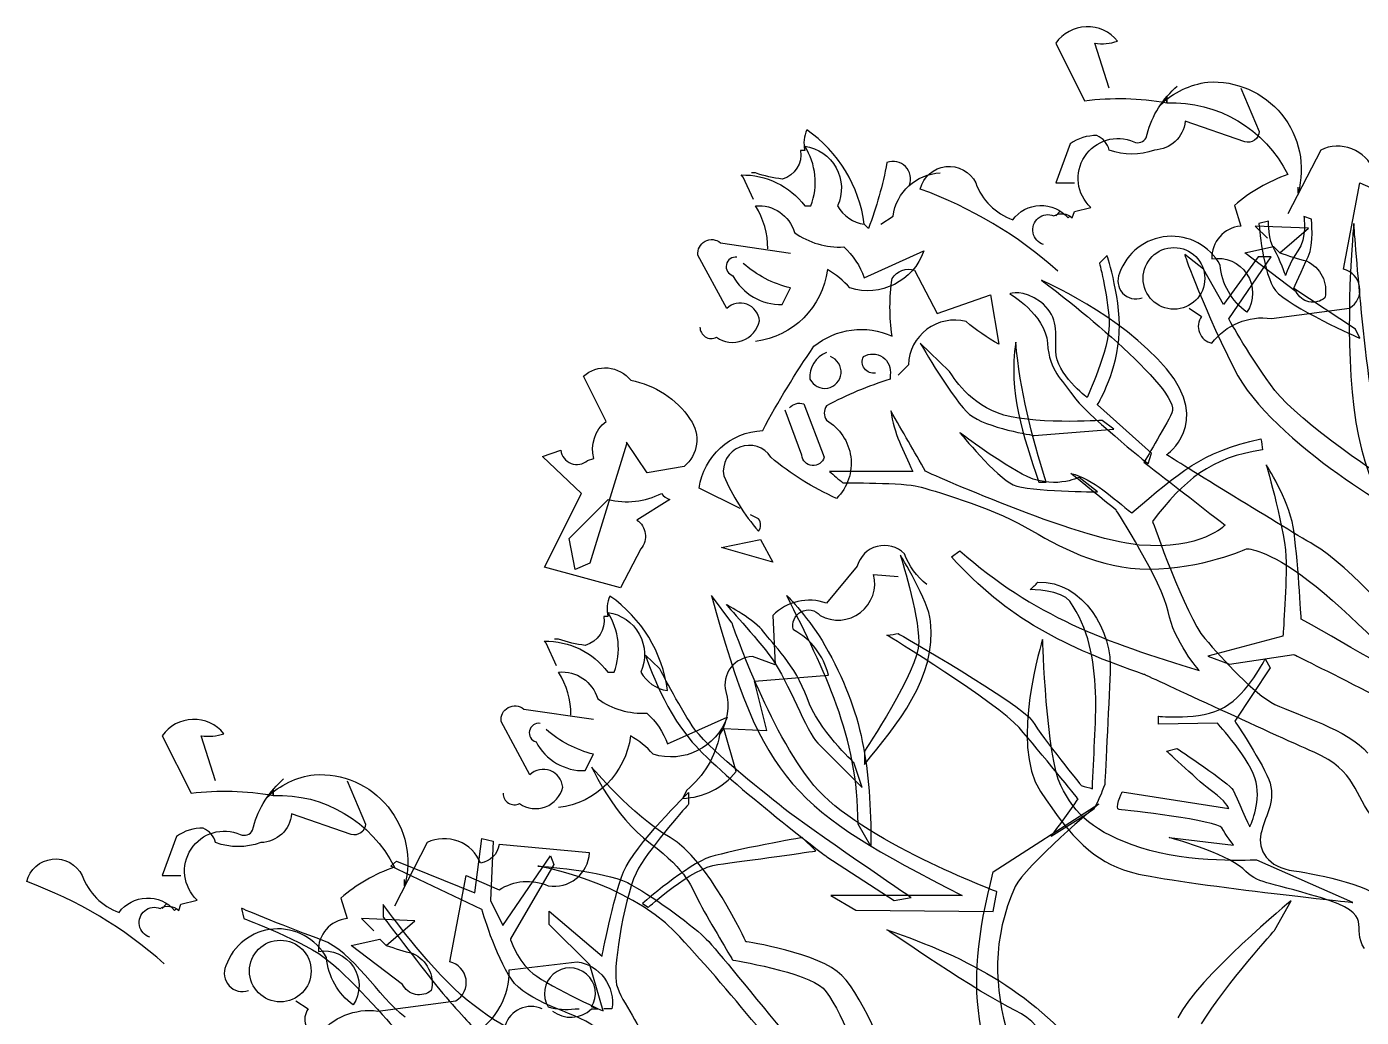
# Model space of a CAD drawing. Header units: millimetres. Extents: x 3633 to 4629, y 3430 to 3787.
# Drawn here: x 4051.614 to 4056.476, y 3714.581 to 3718.188 of the extents above; entities that cross this region are included whole.
import ezdxf

# ---------------------------------------------------------------- set-up
doc = ezdxf.new("R2010")
doc.units = ezdxf.units.MM

# ---------------------------------------------------------------- blocks, each defined once
blk = doc.blocks.new('*U290')
at = {"color": 0}
for points in [[(-212.5, 2140.3), (-228.9, 2191.7, 0.123093), (-203.1, 2194, 0.499542), (-273.3, 2191.7), (-240.6, 2126.2, -0.074951), (-147, 2123.9, -0.294968), (-9.1, 2042.1, 0.096375), (-69.9, 2007), (-62.8, 1983.6, 0.398468), (-95.6, 1946.2, -0.659393), (-55.8, 1885.4, -0.217575), (-86.2, 1939.2, 0.649521), (-200.8, 1929.8, 0.661377), (-175.1, 1901.8)], [(-287.3, 1962.6, -1.044418), (-275.6, 1995.3, -0.323349), (-254.6, 1993), (-252.2, 2000), (-233.5, 2004.6, -0.840088), (-184.4, 2079.5, 0.4142), (-170.4, 2084.1, -0.154678), (-137.7, 2140.3), (-135.3, 2142.6)], [(-147, 2130.9), (-147, 2123.9), (-147, 2130.9), (-154, 2121.6, -0.162277), (-100.3, 2147.3, -0.516235), (2.6, 2021), (2.6, 2028)], [(-62.8, 2140.3), (-41.8, 2091.2, -0.489075), (-58.2, 2079.5), (-126, 2102.9, -0.380188), (-161.1, 2070.1, -0.181808), (-212.5, 2070.1, 0.224854), (-226.5, 2086.5, 0.162277), (-256.9, 2077.1), (-273.3, 2032.7), (-252.2, 2032.7)], [(-617.6, 2013.6), (-629.3, 2039.3), (-631.6, 2041.7, -0.240921), (-559.1, 2006.6), (-552.1, 2006.6, 0.236053), (-559.1, 2074.4, -0.5), (-521.7, 2006.6, 0.236053), (-491.3, 1985.6, 0.211075), (-556.8, 2093.1, 0.162277), (-559.1, 2069.7), (-563.8, 2069.7, -0.383194), (-584.8, 2037, -0.056625), (-615.2, 2044), (-619.9, 2044)], [(-121.3, 1890.1), (-107.3, 1880.7, 0.54657), (-95.6, 1850.3, -0.272095), (-27.8, 1878.4), (61.1, 1890.1, 0.677032), (54.1, 1934.5), (72.8, 2032.7), (110.2, 2016.3, -0.248367), (166.3, 2021, 0.452606), (213.1, 2058.4), (110.2, 2067.8, -0.333328), (89.1, 2046.7, 0.430618), (28.3, 2070.1), (-9.1, 1997.6)], [(-439.9, 2030, 0.651581), (-465.6, 2055.7, -0.045349), (-486.6, 1980.9), (-491.3, 1985.6)], [(-270.9, 1932.2, 0.094757), (-427.6, 2025.7, -0.699951), (-364.5, 2032.7, 0.222214), (-322.4, 1990.6, -0.480621), (-259.3, 1993), (-256.9, 1995.3)], [(-472.6, 1985.6), (-458.6, 1994.9, -0.365204), (-404.8, 2044)], [(-601.2, 1957.5, 0.143021), (-615.2, 2006.6, -0.358047), (-570.8, 1976.2, 0.172546), (-514.7, 1959.8, -0.123093), (-491.3, 1924.8), (-423.5, 1955.2, -0.40274), (-507.7, 1913.1, 0.082748), (-533.4, 1934.1, -0.343094), (-615.2, 1852.3)], [(-678.4, 1868.6, 0.566177), (-659.7, 1857, 0.534058), (-610.6, 1875.7, 0.630219), (-648, 1889.7), (-680.7, 1950.5, -0.679398), (-655, 1964.5), (-575.5, 1952.8)], [(-18.4, 1953.2, 0.021729), (12, 1943.9, -0.356949), (33, 1901.8, -0.482147), (0.3, 1908.8), (-58.2, 1953.2), (-25.4, 1960.2), (-18.4, 1953.2)], [(-636.3, 1948.1, 0.926025), (-641, 1927.1, 0.286789), (-584.8, 1894.4), (-575.5, 1913.1, -0.120178), (-629.3, 1941.1)], [(-632.7, 1662), (-679.5, 1685.4, -0.357925), (-607, 1750.9, -0.02861), (-548.6, 1846.7, -0.284912), (-459.7, 1858.4, -0.072906), (-459.7, 1923.9, -0.350769), (-434, 1933.2), (-408.3, 1884.1), (-347.5, 1905.2), (-338.1, 1849.1, -0.042465), (-375.5, 1874.8, 0.482147), (-441, 1825.7), (-452.7, 1814)], [(-534.5, 1839.7, 0.326447), (-553.2, 1809.3, 1.475342), (-529.9, 1835)], [(-478.4, 1816.3, -0.618027), (-492.4, 1835, -0.649872), (-462, 1814), (-462, 1809.3, 0.048447), (-534.5, 1778.9, 0.291199), (-534.5, 1762.5, -0.493149), (-522.8, 1673.7, -0.073044), (-597.7, 1720.5, 0.819794), (-651.4, 1699.4, 0.07692), (-611.7, 1636.3, 0.333328), (-611.7, 1650.3), (-621, 1655)], [(-761.9, 1735.5), (-804, 1599.9), (-820.4, 1592.9), (-827.4, 1627.9), (-783, 1672.4, 0.182709), (-722.2, 1679.4, 0.162277), (-712.8, 1672.4), (-750.2, 1649, -0.442368), (-745.6, 1616.3), (-768.9, 1571.8), (-855.5, 1595.2), (-813.4, 1679.4), (-857.8, 1721.5), (-836.8, 1728.5, 0.608597), (-806.4, 1716.8), (-799.3, 1719.1, -0.302765), (-785.3, 1761.2), (-811, 1812.7, -0.435272), (-757.3, 1808, -0.199997), (-689.4, 1763.6, -0.39035), (-696.5, 1709.8), (-738.5, 1702.8), (-761.9, 1737.8), (-761.9, 1735.5)], [(-576.6, 1776.6, -0.302765), (-560.2, 1781.2), (-536.9, 1720.5, -0.816528), (-562.6, 1722.8), (-581.3, 1774.2)], [(-420, 1575.5, -0.140045), (-445.7, 1610.6, 0.57489), (-499.5, 1596.5), (-534.5, 1554.4, 0.29335), (-595.3, 1540.4), (-593, 1484.3), (-618.7, 1493.6, 0.477875), (-649.1, 1453.9, -0.21463), (-656.1, 1404.8, -0.178345), (-693.5, 1341.7), (-698.2, 1332.3, 0.217789), (-637.4, 1362.7), (-651.4, 1411.8), (-602.3, 1409.5), (-616.4, 1465.6), (-532.2, 1472.6, 0.213028), (-571.9, 1524, -0.817993), (-541.5, 1540.4, 0.658905), (-480.8, 1587.2), (-452.7, 1584.8)], [(-841.7, 1483), (-853.4, 1508.8), (-855.7, 1511.1, -0.240921), (-783.3, 1476), (-776.2, 1476, 0.236053), (-783.3, 1543.8, -0.5), (-745.8, 1476, 0.236053), (-715.4, 1455, 0.211075), (-780.9, 1562.5, 0.162277), (-783.3, 1539.2), (-787.9, 1539.2, -0.383194), (-809, 1506.4, -0.056625), (-839.4, 1513.4), (-844, 1513.4)], [(-825.3, 1426.9, 0.143021), (-839.4, 1476, -0.358047), (-794.9, 1445.6, 0.172546), (-738.8, 1429.3, -0.123093), (-715.4, 1394.2), (-647.6, 1424.6, -0.40274), (-731.8, 1382.5, 0.082748), (-757.5, 1403.5, -0.343094), (-839.4, 1321.7)], [(-902.5, 1338.1, 0.566177), (-883.8, 1326.4, 0.534058), (-834.7, 1345.1, 0.630219), (-872.1, 1359.1), (-904.8, 1419.9, -0.679398), (-879.1, 1433.9), (-799.6, 1422.3)], [(-1229.9, 1352.1), (-1246.2, 1403.5, 0.123093), (-1220.5, 1405.9, 0.499542), (-1290.6, 1403.5), (-1257.9, 1338.1, -0.074951), (-1164.4, 1335.7, -0.294968), (-1026.4, 1253.9, 0.096375), (-1087.2, 1218.8), (-1080.2, 1195.4, 0.398468), (-1112.9, 1158, -0.659393), (-1073.2, 1097.2, -0.217575), (-1103.6, 1151, 0.649521), (-1218.2, 1141.7, 0.661377), (-1192.4, 1113.6)], [(-860.4, 1417.6, 0.926025), (-865.1, 1396.5, 0.286789), (-809, 1363.8), (-799.6, 1382.5, -0.120178), (-853.4, 1410.6)], [(-1304.7, 1174.4, -1.044418), (-1293, 1207.1, -0.323349), (-1271.9, 1204.8), (-1269.6, 1211.8), (-1250.9, 1216.5, -0.840088), (-1201.8, 1291.3, 0.4142), (-1187.8, 1296, -0.154678), (-1155, 1352.1), (-1152.7, 1354.4)], [(-1164.4, 1342.8), (-1164.4, 1335.7), (-1164.4, 1342.8), (-1171.4, 1333.4, -0.162277), (-1117.6, 1359.1, -0.516235), (-1014.7, 1232.9), (-1014.7, 1239.9)], [(-1080.2, 1352.1), (-1059.2, 1303, -0.489075), (-1075.5, 1291.3), (-1143.3, 1314.7, -0.380188), (-1178.4, 1282, -0.181808), (-1229.9, 1282, 0.224854), (-1243.9, 1298.3, 0.162277), (-1274.3, 1289), (-1290.6, 1244.5), (-1269.6, 1244.5)], [(-1138.7, 1101.9), (-1124.6, 1092.6, 0.54657), (-1112.9, 1062.2, -0.272095), (-1045.1, 1090.2), (-956.3, 1101.9, 0.677032), (-963.3, 1146.3), (-944.6, 1244.5), (-907.2, 1228.2, -0.248367), (-851.1, 1232.9, 0.452606), (-804.3, 1270.3), (-907.2, 1279.6, -0.333328), (-928.2, 1258.6, 0.430618), (-989, 1282), (-1026.4, 1209.5)], [(-1288.3, 1144, 0.094757), (-1445, 1237.5, -0.699951), (-1381.8, 1244.5, 0.222214), (-1339.8, 1202.5, -0.480621), (-1276.6, 1204.8), (-1274.3, 1207.1)], [(-1035.8, 1165, 0.021729), (-1005.4, 1155.7, -0.356949), (-984.3, 1113.6, -0.482147), (-1017.1, 1120.6), (-1075.5, 1165), (-1042.8, 1172.1), (-1035.8, 1165)], [(-858.1, 1092.6, 0.453766), (-900.2, 1073.9, -0.265564), (-935.2, 1064.5, 0.264557), (-895.5, 1137), (-818.3, 1146.3, -0.415939), (-778.6, 1092.6), (-787.9, 1092.6)], [(-846.4, 1090.2, 0.366302), (-802, 1092.6), (-794.9, 1092.6), (-802, 1094.9, 1.810471), (-851.1, 1094.9, 0.099014), (-820.7, 1092.6), (-816, 1092.6)]]:
    blk.add_lwpolyline(points, format="xyb", dxfattribs=at)
for points in [[(-268.6, 2000), (-273.3, 1995.3), (-268.6, 2000)], [(-18.4, 1953.2), (14.3, 1981.3), (-46.5, 1983.6), (-32.4, 1969.6)], [(-653.8, 1617.6), (-609.4, 1626.9), (-595.3, 1601.2), (-653.8, 1617.6)], [(-1286, 1211.8), (-1290.6, 1207.1), (-1286, 1211.8)], [(-1035.8, 1165), (-1003, 1193.1), (-1063.8, 1195.4), (-1049.8, 1181.4)]]:
    blk.add_lwpolyline(points, dxfattribs=at)
for centre in [(-138.8, 1924), (-1156.2, 1135.8)]:
    blk.add_circle(centre, 35.1, dxfattribs=at)
for points, knots in [([(9.2, 1994.5), (9.2, 1994.5), (12.8, 1969.4), (2.4, 1955.4), (2.4, 1955.4), (-7.9, 1941.3), (-11.6, 1927.3), (-11.6, 1927.3)], [0.5833333, 0.5833333, 0.5833333, 0.5833333, 0.6666667, 0.6666667, 0.6666667, 0.6666667, 0.75, 0.75, 0.75, 0.75]), ([(66, 1986.5), (66, 1986.5), (54.4, 1869.9), (66, 1777), (66, 1777), (77.6, 1684.2), (116.1, 1637.1), (116.1, 1637.1)], [0, 0, 0, 0, 0.03703704, 0.03703704, 0.03703704, 0.03703705, 0.07407407, 0.07407407, 0.07407407, 0.07407407]), ([(-226, 1780.1), (-226, 1780.1), (-205.9, 1811.8), (-201.6, 1854.6), (-201.6, 1854.6), (-197.3, 1897.4), (-215, 1949.9), (-215, 1949.9)], [0.3846154, 0.3846154, 0.3846154, 0.3846154, 0.4615385, 0.4615385, 0.4615385, 0.4615385, 0.5384615, 0.5384615, 0.5384615, 0.5384615]), ([(-223.6, 1941.3), (-223.6, 1941.3), (-212.6, 1898.6), (-212.6, 1871.1), (-212.6, 1871.1), (-212.6, 1843.6), (-237.6, 1788.6), (-237.6, 1788.6)], [0.6153846, 0.6153846, 0.6153846, 0.6153846, 0.6923077, 0.6923077, 0.6923077, 0.6923077, 0.7692308, 0.7692308, 0.7692308, 0.7692308]), ([(-325.6, 1906.5), (-325.6, 1906.5), (-285.3, 1883.3), (-282.8, 1850.3), (-282.8, 1850.3), (-280.4, 1817.3), (-266.3, 1810), (-254.1, 1791.1)], [0, 0, 0, 0, 0.0769231, 0.0769231, 0.0769231, 0.0769231, 0.1538462, 0.1538462, 0.1538462, 0.1538462]), ([(-237.6, 1788.6), (-237.6, 1788.6), (-273.1, 1814.9), (-273.1, 1841.2), (-273.1, 1841.2), (-273.1, 1867.4), (-271.8, 1882.1), (-290.8, 1897.4)], [0.7692308, 0.7692308, 0.7692308, 0.7692308, 0.8461538, 0.8461538, 0.8461538, 0.8461539, 0.9230769, 0.9230769, 0.9230769, 0.9230769]), ([(-246.8, 1697.6), (-246.8, 1697.6), (-277.3, 1682.3), (-311.5, 1701.3), (-311.5, 1701.3), (-345.8, 1720.2), (-382.4, 1748.3), (-382.4, 1748.3)], [0.6, 0.6, 0.6, 0.6, 0.8, 0.8, 0.8, 0.8, 1, 1, 1, 1]), ([(-80.6, 1643.2), (-80.6, 1643.2), (-107.5, 1614.5), (-178.4, 1620.6), (-178.4, 1620.6), (-249.2, 1626.7), (-421.5, 1704.3), (-421.5, 1704.3)], [0.35, 0.35, 0.35, 0.35, 0.4, 0.4, 0.4, 0.4, 0.45, 0.45, 0.45, 0.45]), ([(-33.6, 1711.7), (-33.6, 1711.7), (-11, 1633.5), (-11, 1601.1), (-11, 1601.1), (-11, 1568.7), (-14.7, 1516.8), (-14.7, 1516.8)], [0, 0, 0, 0, 0.0909091, 0.0909091, 0.0909091, 0.0909091, 0.1818182, 0.1818182, 0.1818182, 0.1818182]), ([(-430.1, 1687.2), (-415.4, 1683.6), (-348.2, 1664), (-308.5, 1641.4), (-308.5, 1641.4), (-268.8, 1618.8), (-225.4, 1593.1), (-166.8, 1593.1), (-166.8, 1593.1), (-108.1, 1593.1), (-55.6, 1616.4), (-55.6, 1616.4)], [0.7, 0.7, 0.7, 0.7, 0.75, 0.75, 0.75, 0.75, 0.8, 0.8, 0.8, 0.8, 0.85, 0.85, 0.85, 0.85]), ([(-450.2, 1609), (-450.2, 1609), (-429.4, 1543.7), (-429.4, 1510.1), (-429.4, 1510.1), (-429.4, 1477.1), (-491.1, 1386.1), (-491.1, 1386.1)], [0, 0, 0, 0, 0.2, 0.2, 0.2, 0.2, 0.4, 0.4, 0.4, 0.4]), ([(-340.3, 1226), (-340.3, 1226), (-496.6, 1284.7), (-548.6, 1347), (-548.6, 1347), (-600.5, 1409.3), (-642, 1532.1), (-642, 1532.1)], [0.625, 0.625, 0.625, 0.625, 0.75, 0.75, 0.75, 0.75, 0.875, 0.875, 0.875, 0.875]), ([(-503.4, 1373.2), (-503.4, 1373.2), (-543.7, 1409.9), (-556.5, 1446.5), (-556.5, 1446.5), (-569.3, 1483.2), (-596.2, 1508.8), (-606, 1521.7)], [0.5714286, 0.5714286, 0.5714286, 0.5714286, 0.7142857, 0.7142857, 0.7142857, 0.7142857, 0.8571429, 0.8571429, 0.8571429, 0.8571429]), ([(-248, 1331.7), (-248, 1331.7), (-290.8, 1384.8), (-315.2, 1412.9), (-315.2, 1412.9), (-339.6, 1441), (-465.5, 1518), (-465.5, 1518)], [0.3571429, 0.3571429, 0.3571429, 0.3571429, 0.4285714, 0.4285714, 0.4285714, 0.4285714, 0.5, 0.5, 0.5, 0.5]), ([(-596.2, 1491.1), (-577.9, 1464.9), (-557.1, 1408.1), (-544.3, 1395.2), (-544.3, 1395.2), (-531.5, 1382.4), (-493.6, 1344.5), (-493.6, 1344.5)], [0.1428571, 0.1428571, 0.1428571, 0.1428571, 0.2857143, 0.2857143, 0.2857143, 0.2857143, 0.4285714, 0.4285714, 0.4285714, 0.4285714]), ([(-2.4, 1496), (-2.4, 1496), (160, 1416.6), (180.2, 1396.4), (180.2, 1396.4), (201, 1375.7), (332.3, 1259.6), (332.3, 1259.6)], [0.4545455, 0.4545455, 0.4545455, 0.4545455, 0.5454545, 0.5454545, 0.5454545, 0.5454546, 0.6363636, 0.6363636, 0.6363636, 0.6363636]), ([(-135.6, 1389.1), (-135.6, 1389.1), (-75.1, 1349.4), (-71.5, 1341.5), (-71.5, 1341.5), (-67.8, 1333.5), (-52.5, 1299.9), (-52.5, 1299.9)], [0.4137931, 0.4137931, 0.4137931, 0.4137931, 0.44827586, 0.44827586, 0.44827586, 0.44827587, 0.48275862, 0.48275862, 0.48275862, 0.48275862]), ([(-84.3, 1298.7), (-88, 1306.7), (-194.3, 1319.5), (-201, 1319.5), (-201, 1319.5), (-207.1, 1319.5), (-197.9, 1339.6), (-197.9, 1339.6)], [0.20689655, 0.20689655, 0.20689655, 0.20689655, 0.24137931, 0.24137931, 0.24137931, 0.24137932, 0.27586207, 0.27586207, 0.27586207, 0.27586207]), ([(-691.5, 1325.6), (-691.5, 1325.6), (-733, 1279.2), (-748.3, 1252.9), (-748.3, 1252.9), (-763.6, 1226.6), (-777, 1142.9), (-774, 1124)], [0.81481481, 0.81481481, 0.81481481, 0.81481481, 0.85185185, 0.85185185, 0.85185185, 0.85185186, 0.88888889, 0.88888889, 0.88888889, 0.88888889]), ([(-863.2, 1255.3), (-863.2, 1255.3), (-787.4, 1249.8), (-761.1, 1236.4), (-761.1, 1236.4), (-734.9, 1223), (-690.9, 1190.6), (-673.2, 1174.1)], [0.2352941, 0.2352941, 0.2352941, 0.2352941, 0.2941176, 0.2941176, 0.2941176, 0.2941177, 0.3529412, 0.3529412, 0.3529412, 0.3529412]), ([(-641.4, 1148.4), (-641.4, 1148.4), (-556.5, 1134.4), (-538.2, 1116.1), (-538.2, 1116.1), (-519.9, 1097.7), (-491.1, 1021.4), (-491.1, 1021.4)], [0.3, 0.3, 0.3, 0.3, 0.4, 0.4, 0.4, 0.4, 0.5, 0.5, 0.5, 0.5])]:
    blk.add_open_spline(points, degree=3, knots=knots, dxfattribs=at)
for points in [[(17.7, 1991.4), (17.7, 1991.4), (9.2, 1994.5), (9.2, 1994.5)], [(14.1, 1948.7), (20.8, 1963.3), (17.7, 1991.4), (17.7, 1991.4)], [(-31.2, 1989), (-31.2, 1989), (-42.1, 1986.5), (-42.1, 1986.5)], [(-42.1, 1986.5), (-42.1, 1986.5), (-37.3, 1927.9), (-23.2, 1910.2)], [(-24.4, 1956.6), (-31.2, 1967), (-31.2, 1989), (-31.2, 1989)], [(96.5, 1738.5), (79.4, 1798.4), (66, 1986.5), (66, 1986.5)], [(-215, 1949.9), (-215, 1949.9), (-223.6, 1941.3), (-223.6, 1941.3)], [(-105.1, 1934.6), (-105.1, 1934.6), (-126.5, 1951.1), (-126.5, 1951.1)], [(-126.5, 1951.1), (-126.5, 1951.1), (-113, 1907.7), (-70.3, 1821)], [(-42.8, 1948.7), (-42.8, 1948.7), (-82.5, 1894.3), (-82.5, 1894.3)], [(-76.4, 1877.8), (-76.4, 1877.8), (-28.1, 1948.7), (-28.1, 1948.7)], [(-28.1, 1948.7), (-28.1, 1948.7), (-42.8, 1948.7), (-42.8, 1948.7)], [(-11.6, 1927.3), (-11.6, 1927.3), (-18.3, 1946.2), (-24.4, 1956.6)], [(-2.4, 1912.6), (-2.4, 1912.6), (7.3, 1934.6), (14.1, 1948.7)], [(-82.5, 1894.3), (-82.5, 1894.3), (-105.1, 1934.6), (-105.1, 1934.6)], [(-289.6, 1921.8), (-270, 1908.4), (-128.3, 1796.6), (-141.1, 1770.9)], [(-147.2, 1821), (-199.8, 1883.3), (-289.6, 1921.8), (-289.6, 1921.8)], [(-290.8, 1897.4), (-310.3, 1912), (-325.6, 1906.5), (-325.6, 1906.5)], [(-23.2, 1910.2), (-8.6, 1891.9), (72.7, 1855.8), (72.7, 1855.8)], [(67.8, 1866.2), (67.8, 1866.2), (-2.4, 1912.6), (-2.4, 1912.6)], [(-23.8, 1796.6), (-50.7, 1832), (-76.4, 1877.8), (-76.4, 1877.8)], [(72.7, 1855.8), (72.7, 1855.8), (67.8, 1866.2), (67.8, 1866.2)], [(-394.6, 1818.6), (-394.6, 1818.6), (-427.6, 1850.3), (-427.6, 1850.3)], [(-427.6, 1850.3), (-427.6, 1850.3), (-389.1, 1783.7), (-371.4, 1769.1)], [(-318.9, 1851.5), (-327.4, 1793.5), (-310.9, 1746.5), (-292.6, 1692.1)], [(-284.1, 1692.1), (-301.2, 1745.9), (-314, 1795.3), (-318.9, 1851.5)], [(-339.6, 1770.9), (-375.1, 1783.7), (-394.6, 1818.6), (-394.6, 1818.6)], [(-147.2, 1723.3), (-147.2, 1723.3), (-95.3, 1758.7), (-147.2, 1821)], [(-70.3, 1821), (-26.9, 1734.9), (133.2, 1647.5), (133.2, 1647.5)], [(108.1, 1691.5), (108.1, 1691.5), (3.1, 1760.5), (-23.8, 1796.6)], [(-254.1, 1791.1), (-241.3, 1771.5), (-168, 1712.9), (-168, 1712.9)], [(-164.3, 1725.1), (-164.3, 1725.1), (-226, 1780.1), (-226, 1780.1)], [(-421.5, 1704.3), (-434.3, 1726.9), (-447.8, 1749.5), (-461.2, 1773.4)], [(-461.2, 1773.4), (-457.5, 1747.1), (-447.2, 1728.8), (-436.2, 1704.3)], [(-371.4, 1769.1), (-353.1, 1753.8), (-298.1, 1745.3), (-298.1, 1745.3)], [(-220.5, 1762.4), (-220.5, 1762.4), (-303.6, 1756.9), (-339.6, 1770.9)], [(-141.1, 1770.9), (-149.1, 1754.4), (-172.9, 1714.7), (-172.9, 1714.7)], [(-382.4, 1748.3), (-382.4, 1748.3), (-340.9, 1697.6), (-321.9, 1689.1)], [(-298.1, 1745.3), (-298.1, 1745.3), (-207.1, 1752.6), (-207.1, 1752.6)], [(-207.1, 1752.6), (-207.1, 1752.6), (-220.5, 1762.4), (-220.5, 1762.4)], [(-186.9, 1657.3), (-130.7, 1703.7), (-110, 1725.7), (-39.7, 1741.6)], [(-39.7, 1741.6), (-39.1, 1737.3), (-38.5, 1733), (-37.9, 1728.8)], [(-168, 1712.9), (-168, 1712.9), (-164.3, 1725.1), (-164.3, 1725.1)], [(-37.9, 1728.8), (-95.9, 1720.8), (-128.3, 1693.9), (-163.1, 1647.5)], [(20.8, 1620.6), (-18.3, 1643.2), (-147.2, 1723.3), (-147.2, 1723.3)], [(-530.8, 1704.3), (-526, 1700.1), (-520.5, 1695.2), (-515.6, 1691.5)], [(-436.2, 1704.3), (-467.3, 1704.3), (-499.1, 1704.3), (-530.8, 1704.3)], [(-256, 1701.9), (-230.9, 1696.4), (-207.1, 1672.6), (-186.9, 1657.3)], [(-204.6, 1660.3), (-221.7, 1673.8), (-238.2, 1687.8), (-256, 1701.9)], [(-172.9, 1714.7), (-141.7, 1690.9), (-111.2, 1667.1), (-80.6, 1643.2)], [(-3.1, 1641.4), (-8.6, 1673.2), (-33.6, 1711.7), (-33.6, 1711.7)], [(-515.6, 1691.5), (-515.6, 1691.5), (-444.1, 1691.5), (-430.1, 1687.2)], [(-321.9, 1689.1), (-302.4, 1681.1), (-226, 1681.1), (-226, 1681.1)], [(-292.6, 1692.1), (-289.6, 1692.1), (-286.5, 1692.1), (-284.1, 1692.1)], [(-226, 1681.1), (-226, 1681.1), (-246.8, 1697.6), (-246.8, 1697.6)], [(-145.4, 1544.9), (-152.1, 1578.5), (-204.6, 1660.3), (-204.6, 1660.3)], [(-163.1, 1647.5), (-163.1, 1647.5), (-125.8, 1540), (-103.8, 1514.3)], [(6.1, 1536.3), (6.1, 1536.3), (2.4, 1608.4), (-3.1, 1641.4)], [(-392.2, 1607.2), (-392.2, 1607.2), (-382.4, 1613.9), (-382.4, 1613.9)], [(-382.4, 1613.9), (-298.7, 1540), (-216.9, 1510.1), (-110, 1477.7)], [(-55.6, 1616.4), (-55.6, 1616.4), (-31.8, 1615.8), (14.1, 1580.3)], [(132.6, 1514.3), (132.6, 1514.3), (60.5, 1598), (20.8, 1620.6)], [(-416, 1533.9), (-417.8, 1556.5), (-450.2, 1609), (-450.2, 1609)], [(-172.9, 1473.4), (-260.8, 1503.4), (-329.3, 1536.9), (-392.2, 1607.2)], [(14.1, 1580.3), (59.9, 1545.5), (130.7, 1471.6), (130.7, 1471.6)], [(-302.4, 1569.9), (-299.3, 1572.4), (-296.3, 1575.4), (-293.8, 1578.5)], [(-257.2, 1556.5), (-266.3, 1569.3), (-302.4, 1569.9), (-302.4, 1569.9)], [(-293.8, 1578.5), (-241.9, 1579.7), (-208.3, 1522.3), (-211.4, 1475.3)], [(-642, 1532.1), (-642, 1532.1), (-665.2, 1563.2), (-665.2, 1563.2)], [(-665.2, 1563.2), (-607.2, 1348.8), (-572.4, 1320.1), (-380, 1221.7)], [(-606, 1521.7), (-615.1, 1535.1), (-648.7, 1552.8), (-648.7, 1552.8)], [(-648.7, 1552.8), (-648.7, 1552.8), (-615.1, 1516.8), (-596.2, 1491.1)], [(-579.7, 1563.2), (-579.7, 1563.2), (-552.2, 1535.1), (-536.3, 1506.4)], [(-498.5, 1303), (-498.5, 1403.8), (-536.3, 1475.9), (-579.7, 1563.2)], [(-231.5, 1343.3), (-230.3, 1412.9), (-215, 1496), (-257.2, 1556.5)], [(-110, 1477.7), (-110, 1477.7), (-139.3, 1511.3), (-145.4, 1544.9)], [(334.1, 1300.5), (223.6, 1416), (131.3, 1464.9), (6.1, 1536.3)], [(-491.1, 1370.8), (-455.1, 1416), (-408.1, 1469.1), (-416, 1533.9)], [(-465.5, 1518), (-460.6, 1518.6), (-456.3, 1519.2), (-452.7, 1519.8)], [(-452.7, 1519.8), (-452.7, 1519.8), (-312.8, 1439.8), (-299.9, 1420.3)], [(-536.3, 1506.4), (-492.4, 1430), (-483.8, 1367.7), (-483.8, 1277.9)], [(-288.3, 1513.1), (-288.3, 1513.1), (-326.2, 1394.6), (-290.8, 1340.2)], [(-267.6, 1347), (-284.1, 1380), (-288.3, 1513.1), (-288.3, 1513.1)], [(-103.8, 1514.3), (-81.9, 1489.3), (-48.9, 1452), (-23.8, 1439.2)], [(-14.7, 1516.8), (-14.7, 1516.8), (-100.2, 1494.2), (-100.2, 1494.2)], [(-724.5, 1480.1), (-724.5, 1480.1), (-740.4, 1495.4), (-740.4, 1495.4)], [(-740.4, 1495.4), (-740.4, 1495.4), (-722, 1436.2), (-687.2, 1396.4)], [(-100.2, 1494.2), (-100.2, 1494.2), (-75.7, 1485), (-75.7, 1485)], [(-81.2, 1436.2), (-54.4, 1451.4), (-34.8, 1491.1), (-34.8, 1491.1)], [(-75.7, 1485), (-75.7, 1485), (-2.4, 1496), (-2.4, 1496)], [(-34.8, 1491.1), (-34.8, 1491.1), (-29.3, 1480.7), (-29.3, 1480.7)], [(-687.2, 1414.8), (-702.5, 1438), (-724.5, 1480.1), (-724.5, 1480.1)], [(-211.4, 1475.3), (-213.2, 1438.6), (-217.5, 1348.2), (-217.5, 1348.2)], [(-29.3, 1480.7), (-29.3, 1480.7), (-69.6, 1420.3), (-69.6, 1420.3)], [(20.8, 1384.8), (-26.9, 1405.6), (-172.9, 1473.4), (-172.9, 1473.4)], [(-156.4, 1425.8), (-156.4, 1425.8), (-108.7, 1420.3), (-81.2, 1436.2)], [(-23.8, 1439.2), (1.8, 1427), (59.9, 1410.5), (81.9, 1383.6)], [(-582.8, 1320.7), (-610.9, 1343.3), (-672, 1391), (-687.2, 1414.8)], [(-299.9, 1420.3), (-287.7, 1400.1), (-244.3, 1347), (-244.3, 1347)], [(-156.4, 1416.6), (-156.4, 1416.6), (-156.4, 1425.8), (-156.4, 1425.8)], [(-89.2, 1417.8), (-89.2, 1417.8), (-156.4, 1416.6), (-156.4, 1416.6)], [(-45.2, 1350.6), (-50.7, 1375.7), (-89.2, 1417.8), (-89.2, 1417.8)], [(-69.6, 1420.3), (-69.6, 1420.3), (-36, 1370.8), (-29.3, 1349.4)], [(-687.2, 1396.4), (-652.4, 1355.5), (-533.9, 1265.7), (-533.9, 1265.7)], [(-491.1, 1386.1), (-491.1, 1386.1), (-491.1, 1370.8), (-491.1, 1370.8)], [(-147.2, 1386.1), (-147.2, 1386.1), (-135.6, 1389.1), (-135.6, 1389.1)], [(-94.7, 1339.6), (-108.7, 1350), (-147.2, 1386.1), (-147.2, 1386.1)], [(88.6, 1309.7), (66.6, 1334.8), (69, 1364.1), (20.8, 1384.8)], [(-712.3, 1287.7), (-756.3, 1313.4), (-801.5, 1367.7), (-801.5, 1367.7)], [(-801.5, 1367.7), (-801.5, 1367.7), (-777.6, 1312.8), (-734.9, 1281)], [(-493.6, 1344.5), (-493.6, 1344.5), (-503.4, 1373.2), (-503.4, 1373.2)], [(-765.4, 1248.6), (-752.6, 1279.2), (-691.5, 1339), (-691.5, 1339)], [(-691.5, 1339), (-691.5, 1339), (-691.5, 1325.6), (-691.5, 1325.6)], [(-290.8, 1340.2), (-255.3, 1286.5), (-230.3, 1260.8), (-188.8, 1248.6)], [(-176.5, 1276.1), (-230.3, 1293.8), (-251.1, 1313.4), (-267.6, 1347)], [(-244.3, 1347), (-240.1, 1345.1), (-235.8, 1344.5), (-231.5, 1343.3)], [(-217.5, 1348.2), (-221.1, 1338.4), (-225.4, 1328.6), (-230.3, 1319.5)], [(-197.9, 1339.6), (-197.9, 1339.6), (-76.4, 1320.7), (-76.4, 1320.7)], [(-76.4, 1320.7), (-76.4, 1320.7), (-80, 1329.9), (-94.7, 1339.6)], [(-52.5, 1299.9), (-52.5, 1299.9), (-39.7, 1325), (-45.2, 1350.6)], [(-29.3, 1349.4), (-23.2, 1326.8), (-36, 1310.3), (-39.7, 1292)], [(-344.5, 1248.6), (-344.5, 1248.6), (-224.2, 1326.2), (-224.2, 1326.2)], [(-224.2, 1326.2), (-224.2, 1326.2), (-309.1, 1254.7), (-319.5, 1232.1)], [(-278.6, 1288.9), (-268.2, 1303), (-257.8, 1317), (-248, 1331.7)], [(-438, 1219.3), (-438, 1219.3), (-554.7, 1298.7), (-582.8, 1320.7)], [(-230.3, 1319.5), (-246.2, 1309.1), (-262.1, 1298.7), (-278.6, 1288.9)], [(-483.8, 1277.9), (-483.8, 1277.9), (-498.5, 1303), (-498.5, 1303)], [(-70.9, 1279.2), (-70.9, 1279.2), (-80, 1290.8), (-84.3, 1298.7)], [(-39.7, 1292), (-44, 1273.7), (-31.8, 1253.5), (-2.4, 1249.8)], [(-934.6, 1224.8), (-934.6, 1224.8), (-926.7, 1286.5), (-926.7, 1286.5)], [(-926.7, 1286.5), (-926.7, 1286.5), (-913.9, 1283.4), (-913.9, 1283.4)], [(-913.9, 1283.4), (-913.9, 1283.4), (-916.9, 1216.2), (-916.9, 1216.2)], [(-734.9, 1281), (-691.5, 1248.6), (-689.7, 1233.3), (-676.2, 1208.3)], [(-626.1, 1169.2), (-626.1, 1169.2), (-669.5, 1263.3), (-712.3, 1287.7)], [(-562, 1287.7), (-562, 1287.7), (-640.2, 1273.7), (-666.5, 1265.7)], [(-546.7, 1272.4), (-546.7, 1272.4), (-562, 1287.7), (-562, 1287.7)], [(-144.2, 1287.7), (-144.2, 1287.7), (-70.9, 1279.2), (-70.9, 1279.2)], [(-60.5, 1252.3), (-80, 1270), (-144.2, 1287.7), (-144.2, 1287.7)], [(-902.9, 1187.5), (-902.9, 1187.5), (-848.5, 1266.9), (-848.5, 1266.9)], [(-848.5, 1266.9), (-848.5, 1266.9), (-844.8, 1257.2), (-844.8, 1257.2)], [(-666.5, 1265.7), (-692.7, 1257.2), (-744, 1212.6), (-744, 1212.6)], [(-657.9, 1257.2), (-627.4, 1260.8), (-546.7, 1272.4), (-546.7, 1272.4)], [(-533.9, 1265.7), (-533.9, 1265.7), (-457.5, 1216.2), (-457.5, 1216.2)], [(-44.6, 1262.1), (-44.6, 1262.1), (-122.2, 1257.8), (-176.5, 1276.1)], [(64.8, 1213.8), (64.8, 1213.8), (-44.6, 1262.1), (-44.6, 1262.1)], [(-1030.5, 1255.3), (-1030.5, 1255.3), (-1023.8, 1260.8), (-1023.8, 1260.8)], [(-926.7, 1205.9), (-926.7, 1205.9), (-1030.5, 1255.3), (-1030.5, 1255.3)], [(-1023.8, 1260.8), (-1023.8, 1260.8), (-934.6, 1224.8), (-934.6, 1224.8)], [(-844.8, 1257.2), (-844.8, 1257.2), (-894.3, 1172.3), (-894.3, 1172.3)], [(-706.8, 1180.2), (-762.4, 1237.6), (-863.2, 1255.3), (-863.2, 1255.3)], [(-789.9, 1152.7), (-789.9, 1152.7), (-777.6, 1218.1), (-765.4, 1248.6)], [(-737.3, 1208.3), (-737.3, 1208.3), (-688.5, 1252.9), (-657.9, 1257.2)], [(-280.4, 905.9), (-366.5, 1032.4), (-381.2, 1106.3), (-344.5, 1248.6)], [(-188.8, 1248.6), (-146.6, 1236.4), (64.8, 1213.8), (64.8, 1213.8)], [(28.1, 1219.3), (-36, 1238.8), (-41.5, 1234), (-60.5, 1252.3)], [(-2.4, 1249.8), (27.5, 1245.6), (92.2, 1232.1), (101.4, 1213.2)], [(-319.5, 1232.1), (-372.6, 1114.2), (-310.3, 1004.9), (-251.1, 904.1)], [(-916.9, 1216.2), (-916.9, 1216.2), (-902.9, 1187.5), (-902.9, 1187.5)], [(-529.6, 1221.7), (-529.6, 1221.7), (-500.9, 1205.2), (-500.9, 1205.2)], [(-380, 1221.7), (-380, 1221.7), (-529.6, 1221.7), (-529.6, 1221.7)], [(-457.5, 1216.2), (-457.5, 1216.2), (-438, 1219.3), (-438, 1219.3)], [(-344.5, 1203.4), (-344.5, 1203.4), (-340.3, 1226), (-340.3, 1226)], [(-5.5, 1215.6), (-5.5, 1215.6), (-111.8, 1128.3), (-134.4, 1082.5)], [(-23.8, 1182.6), (-23.8, 1182.6), (-5.5, 1215.6), (-5.5, 1215.6)], [(78.2, 1161.3), (61.1, 1185.7), (93.5, 1199.7), (28.1, 1219.3)], [(-1200.4, 1207.1), (-1200.4, 1207.1), (-1197.9, 1195.5), (-1197.9, 1195.5)], [(-1108.7, 1171), (-1143.5, 1183.3), (-1200.4, 1207.1), (-1200.4, 1207.1)], [(-1039.1, 1211.4), (-1039.1, 1211.4), (-1039.1, 1197.3), (-1039.1, 1197.3)], [(-958.5, 1116.1), (-998.2, 1153.9), (-1039.1, 1211.4), (-1039.1, 1211.4)], [(-893.1, 1126.4), (-911.4, 1152.7), (-926.7, 1205.9), (-926.7, 1205.9)], [(-850.3, 1204), (-850.3, 1204), (-789.9, 1152.7), (-789.9, 1152.7)], [(-850.3, 1188.8), (-850.3, 1188.8), (-850.3, 1204), (-850.3, 1204)], [(-744, 1212.6), (-744, 1212.6), (-737.3, 1208.3), (-737.3, 1208.3)], [(-676.2, 1208.3), (-662.2, 1183.3), (-641.4, 1148.4), (-641.4, 1148.4)], [(-500.9, 1205.2), (-500.9, 1205.2), (-344.5, 1203.4), (-344.5, 1203.4)], [(-1197.9, 1195.5), (-1197.9, 1195.5), (-1127.1, 1169.2), (-1100.8, 1147.2)], [(-1039.1, 1197.3), (-1039.1, 1197.3), (-996.3, 1141.7), (-981.1, 1122.2)], [(-803.9, 1142.9), (-803.9, 1142.9), (-850.3, 1188.8), (-850.3, 1188.8)], [(-1014, 1083.1), (-1044.6, 1106.9), (-1073.9, 1158.2), (-1108.7, 1171)], [(-894.3, 1172.3), (-894.3, 1172.3), (-887.6, 1150.9), (-872.3, 1136.2)], [(-563.2, 1011.6), (-563.2, 1011.6), (-651.2, 1122.2), (-706.8, 1180.2)], [(-673.2, 1174.1), (-655.5, 1158.2), (-516.2, 978), (-482, 956)], [(-319.5, 1091), (-359.2, 1109.3), (-465.5, 1182.6), (-465.5, 1182.6)], [(-465.5, 1182.6), (-371.4, 1150.9), (-294.4, 1109.3), (-234.6, 1030.5)], [(-107.5, 1075.7), (-78.2, 1122.2), (-23.8, 1182.6), (-23.8, 1182.6)], [(-516.8, 1130.7), (-541.8, 1156.4), (-626.1, 1169.2), (-626.1, 1169.2)], [(-1100.8, 1147.2), (-1073.9, 1125.2), (-1022.6, 1066.6), (-1022.6, 1066.6)], [(-788.6, 1090.4), (-788.6, 1090.4), (-803.9, 1142.9), (-803.9, 1142.9)], [(-797.2, 1072.1), (-824.7, 1090.4), (-875.4, 1100.2), (-893.1, 1126.4)], [(-872.3, 1136.2), (-857.1, 1120.9), (-788.6, 1090.4), (-788.6, 1090.4)], [(-458.8, 1021.4), (-458.8, 1021.4), (-491.8, 1105.7), (-516.8, 1130.7)], [(-981.1, 1122.2), (-965.2, 1102.6), (-937.1, 1072.1), (-937.1, 1072.1)], [(-871.1, 1058), (-871.1, 1058), (-918.7, 1077.6), (-958.5, 1116.1)], [(-774, 1124), (-771.5, 1103.8), (-745.9, 1077.6), (-740.4, 1051.9)], [(-271.8, 1028.1), (-271.8, 1028.1), (-280.4, 1072.1), (-319.5, 1091)]]:
    blk.add_open_spline(points, degree=3, dxfattribs=at)

msp = doc.modelspace()

# ---------------------------------------------------------------- block references
at = {"color": 0, "xscale": 0.003200000000069849, "yscale": 0.003200000000069849, "zscale": 0.003200000000069849}
msp.add_blockref('*U290', (4056.2379, 3711.115), dxfattribs=at)

doc.saveas('drawing.dxf')
